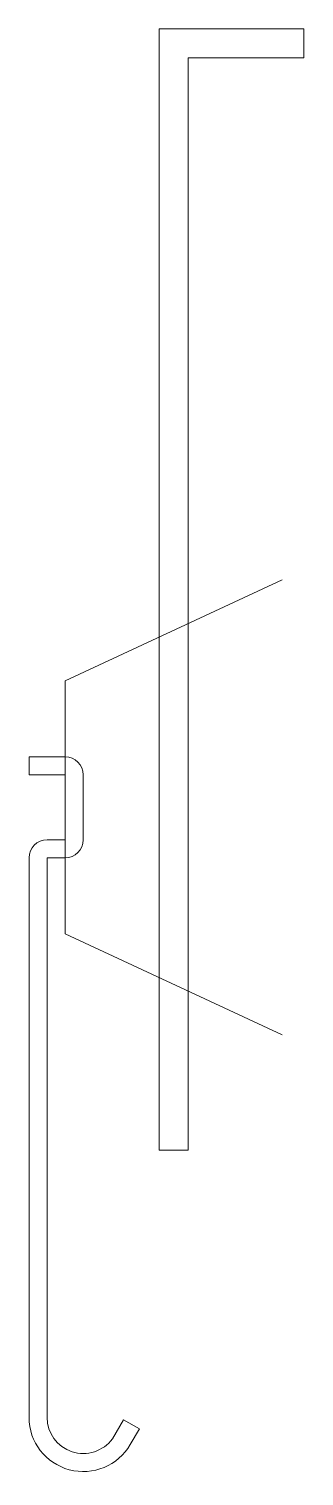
# Model space of a CAD drawing. Header units: metres. Extents: x -8 to 31, y -8 to 192.
import ezdxf

# ---------------------------------------------------------------- set-up
doc = ezdxf.new("R2010")
doc.units = ezdxf.units.M
doc.layers.add('A-DETL-GENF', color=92, linetype='Continuous', lineweight=18)

# ---------------------------------------------------------------- blocks, each defined once
blk = doc.blocks.new('45 snelhanger - Type 1-5004988-00_0 Basismaterialen')
at = {"layer": 'A-DETL-GENF'}
for p, q in [((30.5, 192.31), (10.5, 192.31)), ((10.5, 192.31), (10.5, 37)), ((30.5, 188.31), (30.5, 192.31)), ((14.5, 37), (14.5, 188.31)), ((14.5, 188.31), (30.5, 188.31)), ((-2.5, 102), (27.5, 116)), ((-2.5, 67), (-2.5, 102)), ((-2.5, 91.5), (-7.5, 91.5)), ((-7.5, 91.5), (-7.5, 89)), ((-7.5, 89), (-2.5, 89)), ((-2.5, 89), (-2.5, 80)), ((0, 80), (0, 89)), ((-2.5, 80), (-5, 80)), ((-7.5, 77.5), (-7.5, 0)), ((-5, 77.5), (-2.5, 77.5)), ((-5, 0), (-5, 77.5)), ((27.5, 53), (-2.5, 67)), ((10.5, 37), (14.5, 37)), ((5.55, -0.32), (4.03, -2.95)), ((7.75, -1.58), (5.55, -0.32)), ((6.5, -3.75), (7.75, -1.58))]:
    blk.add_line(p, q, dxfattribs=at)
for centre, radius, start, end in [((-2.5, 89), 2.5, 0, 90), ((-5, 77.5), 2.5, 90, 180), ((-2.5, 80), 2.5, 270, 360), ((0, 0), 7.5, 180, 330), ((0, 0), 5, 180, 323.7825)]:
    blk.add_arc(centre, radius, start, end, dxfattribs=at)

msp = doc.modelspace()

# ---------------------------------------------------------------- block references
msp.add_blockref('45 snelhanger - Type 1-5004988-00_0 Basismaterialen', (0, 0))

doc.saveas('drawing.dxf')
